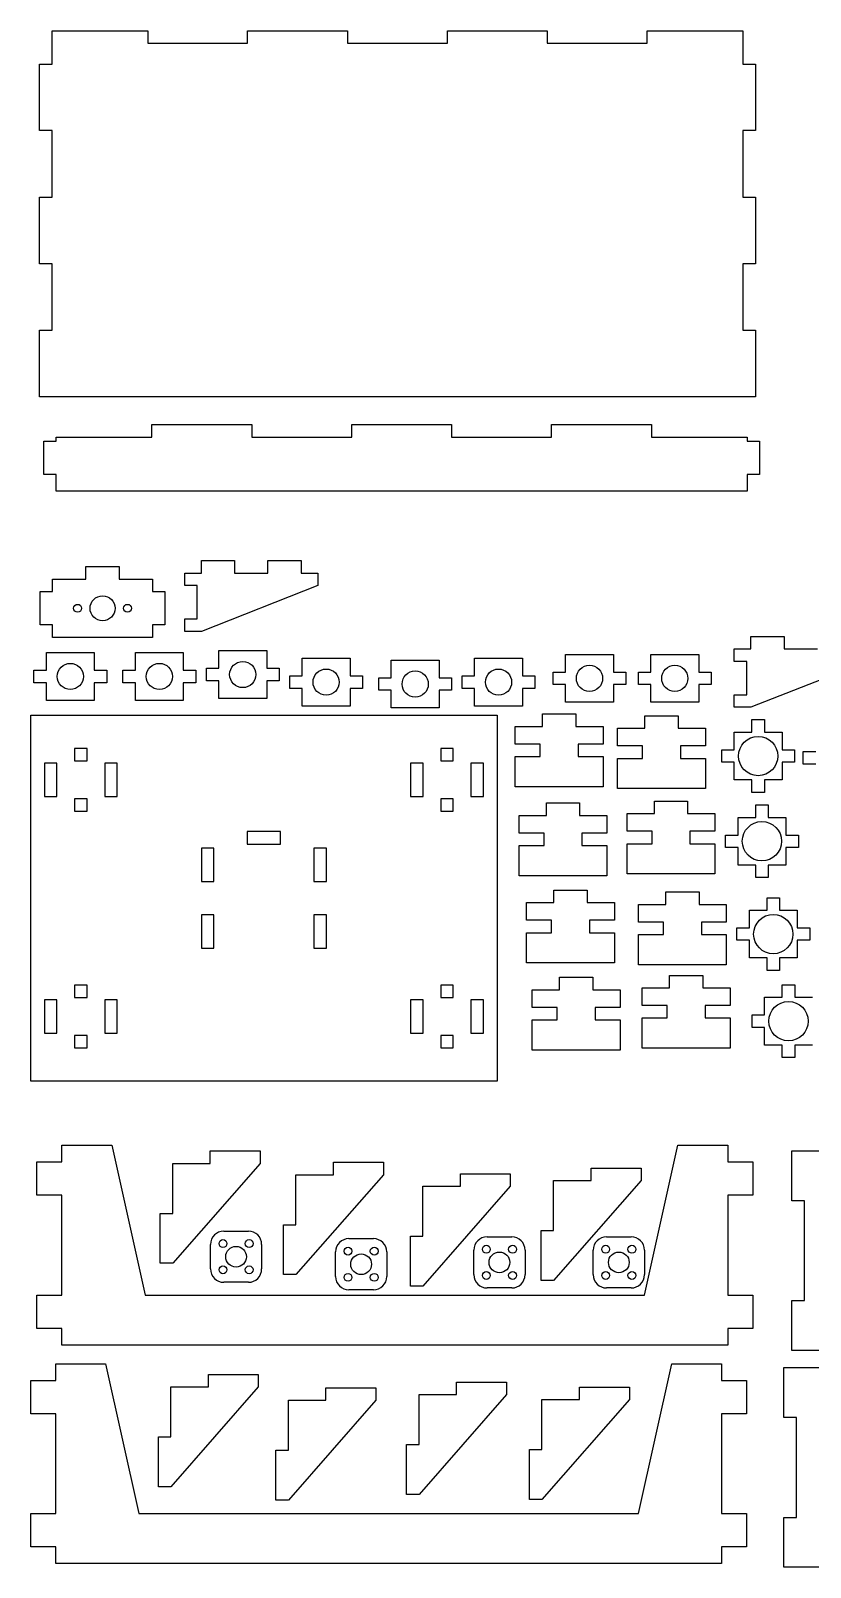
# Model space of a CAD drawing. Extents: x 55 to 996, y 57 to 652.
# Drawn here: x 55 to 352, y 57 to 643 of the extents above; entities that cross this region are included whole.
import ezdxf

# ---------------------------------------------------------------- set-up
doc = ezdxf.new("R2010")
doc.units = 0
doc.layers.add('VISIBLE', color=7, linetype='CONTINUOUS')

msp = doc.modelspace()

# ---------------------------------------------------------------- linework, layer by layer
at = {"layer": 'VISIBLE'}
for p, q in [((63.25, 630.5), (63.25, 643.2)), ((63.25, 643.2), (99.76, 643.2)), ((99.76, 643.2), (99.76, 638.44)), ((137.86, 638.44), (137.86, 643.2)), ((137.86, 643.2), (175.96, 643.2)), ((175.96, 643.2), (175.96, 638.44)), ((214.06, 638.44), (214.06, 643.2)), ((214.06, 643.2), (252.16, 643.2)), ((252.16, 643.2), (252.16, 638.44)), ((290.26, 638.44), (290.26, 643.2)), ((290.26, 643.2), (326.78, 643.2)), ((326.78, 643.2), (326.78, 630.5)), ((99.76, 638.44), (137.86, 638.44)), ((175.96, 638.44), (214.06, 638.44)), ((252.16, 638.44), (290.26, 638.44)), ((58.49, 605.1), (58.49, 630.5)), ((58.49, 630.5), (63.25, 630.5)), ((326.78, 630.5), (331.54, 630.5)), ((331.54, 630.5), (331.54, 605.1)), ((63.25, 605.1), (58.49, 605.1)), ((63.25, 579.7), (63.25, 605.1)), ((331.54, 605.1), (326.78, 605.1)), ((326.78, 605.1), (326.78, 579.7)), ((58.49, 579.7), (63.25, 579.7)), ((58.49, 554.3), (58.49, 579.7)), ((326.78, 579.7), (331.54, 579.7)), ((331.54, 579.7), (331.54, 554.3)), ((63.25, 554.3), (58.49, 554.3)), ((63.25, 528.9), (63.25, 554.3)), ((326.78, 554.3), (326.78, 528.9)), ((331.54, 554.3), (326.78, 554.3)), ((58.49, 503.5), (58.49, 528.9)), ((58.49, 528.9), (63.25, 528.9)), ((326.78, 528.9), (331.54, 528.9)), ((331.54, 528.9), (331.54, 503.5)), ((331.54, 503.5), (58.49, 503.5)), ((101.36, 488.18), (101.36, 492.94)), ((101.36, 492.94), (139.46, 492.94)), ((139.46, 492.94), (139.46, 488.18)), ((177.56, 488.18), (177.56, 492.94)), ((177.56, 492.94), (215.66, 492.94)), ((215.66, 492.94), (215.66, 488.18)), ((253.76, 488.18), (253.76, 492.94)), ((253.76, 492.94), (291.86, 492.94)), ((291.86, 492.94), (291.86, 488.18)), ((60.08, 473.89), (60.08, 486.59)), ((60.08, 486.59), (64.84, 486.59)), ((64.84, 488.18), (101.36, 488.18)), ((64.84, 486.59), (64.84, 488.18)), ((139.46, 488.18), (177.56, 488.18)), ((215.66, 488.18), (253.76, 488.18)), ((291.86, 488.18), (328.37, 488.18)), ((328.37, 488.18), (328.37, 486.59)), ((328.37, 486.59), (333.13, 486.59)), ((333.13, 486.59), (333.13, 473.89)), ((64.84, 473.89), (60.08, 473.89)), ((64.84, 467.54), (64.84, 473.89)), ((328.37, 473.89), (328.37, 467.54)), ((333.13, 473.89), (328.37, 473.89)), ((328.37, 467.54), (64.84, 467.54)), ((120.2, 436.25), (120.2, 441.02)), ((120.2, 441.02), (132.9, 441.02)), ((132.9, 441.02), (132.9, 436.25)), ((145.6, 441.02), (158.3, 441.02)), ((145.6, 436.25), (145.6, 441.02)), ((158.3, 441.02), (158.3, 436.25)), ((63.47, 433.97), (76.17, 433.97)), ((63.47, 429.2), (63.47, 433.97)), ((76.17, 433.97), (76.17, 438.73)), ((76.17, 438.73), (88.87, 438.73)), ((88.87, 438.73), (88.87, 433.97)), ((88.87, 433.97), (101.57, 433.97)), ((101.57, 433.97), (101.57, 429.2)), ((113.85, 431.49), (113.85, 436.25)), ((113.85, 436.25), (120.2, 436.25)), ((132.9, 436.25), (145.6, 436.25)), ((158.3, 436.25), (164.65, 436.25)), ((164.65, 436.25), (164.65, 431.49)), ((58.71, 429.2), (63.47, 429.2)), ((58.71, 416.5), (58.71, 429.2)), ((101.57, 429.2), (106.33, 429.2)), ((106.33, 429.2), (106.33, 416.5)), ((118.61, 431.49), (113.85, 431.49)), ((118.61, 418.79), (118.61, 431.49)), ((164.65, 431.49), (120.2, 414.03)), ((63.47, 416.5), (58.71, 416.5)), ((63.47, 411.74), (63.47, 416.5)), ((101.57, 416.5), (101.57, 411.74)), ((106.33, 416.5), (101.57, 416.5)), ((113.85, 414.03), (113.85, 418.79)), ((113.85, 418.79), (118.61, 418.79)), ((101.57, 411.74), (63.47, 411.74)), ((120.2, 414.03), (113.85, 414.03)), ((329.8, 407.34), (329.8, 412.11)), ((329.8, 412.11), (342.5, 412.11)), ((342.5, 412.11), (342.5, 407.34)), ((61.11, 399.22), (61.11, 405.96)), ((61.11, 405.96), (79.36, 405.96)), ((79.36, 405.96), (79.36, 399.22)), ((95.08, 399.22), (95.08, 405.96)), ((95.08, 405.96), (113.33, 405.96)), ((113.33, 405.96), (113.33, 399.22)), ((126.88, 399.94), (126.88, 406.68)), ((126.88, 406.68), (145.13, 406.68)), ((145.13, 406.68), (145.13, 399.94)), ((259.14, 398.49), (259.14, 405.24)), ((259.14, 405.24), (277.39, 405.24)), ((277.39, 405.24), (277.39, 398.49)), ((291.66, 398.49), (291.66, 405.24)), ((291.66, 405.24), (309.91, 405.24)), ((309.91, 405.24), (309.91, 398.49)), ((323.45, 402.58), (323.45, 407.34)), ((323.45, 407.34), (329.8, 407.34)), ((342.5, 407.34), (355.2, 407.34)), ((56.35, 399.22), (61.11, 399.22)), ((56.35, 394.45), (56.35, 399.22)), ((79.36, 399.22), (84.12, 399.22)), ((84.12, 399.22), (84.12, 394.45)), ((90.31, 399.22), (95.08, 399.22)), ((90.31, 394.45), (90.31, 399.22)), ((113.33, 399.22), (118.09, 399.22)), ((118.09, 399.22), (118.09, 394.45)), ((122.11, 399.94), (126.88, 399.94)), ((122.11, 395.18), (122.11, 399.94)), ((145.13, 399.94), (149.89, 399.94)), ((149.89, 399.94), (149.89, 395.18)), ((158.68, 397.05), (158.68, 403.79)), ((158.68, 403.79), (176.93, 403.79)), ((176.93, 403.79), (176.93, 397.05)), ((192.65, 396.33), (192.65, 403.07)), ((192.65, 403.07), (210.9, 403.07)), ((210.9, 403.07), (210.9, 396.33)), ((224.45, 397.05), (224.45, 403.79)), ((224.45, 403.79), (242.7, 403.79)), ((242.7, 403.79), (242.7, 397.05)), ((328.21, 402.58), (323.45, 402.58)), ((328.21, 389.88), (328.21, 402.58)), ((374.25, 402.58), (329.8, 385.12)), ((61.11, 394.45), (56.35, 394.45)), ((61.11, 387.71), (61.11, 394.45)), ((79.36, 394.45), (79.36, 387.71)), ((84.12, 394.45), (79.36, 394.45)), ((95.08, 394.45), (90.31, 394.45)), ((95.08, 387.71), (95.08, 394.45)), ((113.33, 394.45), (113.33, 387.71)), ((118.09, 394.45), (113.33, 394.45)), ((126.88, 395.18), (122.11, 395.18)), ((126.88, 388.43), (126.88, 395.18)), ((145.13, 395.18), (145.13, 388.43)), ((149.89, 395.18), (145.13, 395.18)), ((153.92, 397.05), (158.68, 397.05)), ((153.92, 392.29), (153.92, 397.05)), ((176.93, 397.05), (181.69, 397.05)), ((181.69, 397.05), (181.69, 392.29)), ((187.88, 396.33), (192.65, 396.33)), ((187.88, 391.56), (187.88, 396.33)), ((210.9, 396.33), (215.66, 396.33)), ((215.66, 396.33), (215.66, 391.56)), ((219.69, 397.05), (224.45, 397.05)), ((219.69, 392.29), (219.69, 397.05)), ((242.7, 397.05), (247.46, 397.05)), ((247.46, 397.05), (247.46, 392.29)), ((254.38, 398.49), (259.14, 398.49)), ((254.38, 393.73), (254.38, 398.49)), ((259.14, 393.73), (254.38, 393.73)), ((259.14, 386.99), (259.14, 393.73)), ((277.39, 398.49), (282.15, 398.49)), ((277.39, 393.73), (277.39, 386.99)), ((282.15, 393.73), (277.39, 393.73)), ((282.15, 398.49), (282.15, 393.73)), ((286.9, 398.49), (291.66, 398.49)), ((286.9, 393.73), (286.9, 398.49)), ((291.66, 393.73), (286.9, 393.73)), ((291.66, 386.99), (291.66, 393.73)), ((309.91, 398.49), (314.68, 398.49)), ((309.91, 393.73), (309.91, 386.99)), ((314.68, 393.73), (309.91, 393.73)), ((314.68, 398.49), (314.68, 393.73)), ((79.36, 387.71), (61.11, 387.71)), ((113.33, 387.71), (95.08, 387.71)), ((145.13, 388.43), (126.88, 388.43)), ((158.68, 392.29), (153.92, 392.29)), ((158.68, 385.54), (158.68, 392.29)), ((176.93, 392.29), (176.93, 385.54)), ((181.69, 392.29), (176.93, 392.29)), ((192.65, 391.56), (187.88, 391.56)), ((192.65, 384.82), (192.65, 391.56)), ((210.9, 391.56), (210.9, 384.82)), ((215.66, 391.56), (210.9, 391.56)), ((224.45, 392.29), (219.69, 392.29)), ((224.45, 385.54), (224.45, 392.29)), ((242.7, 392.29), (242.7, 385.54)), ((247.46, 392.29), (242.7, 392.29)), ((277.39, 386.99), (259.14, 386.99)), ((309.91, 386.99), (291.66, 386.99)), ((323.45, 385.12), (323.45, 389.88)), ((323.45, 389.88), (328.21, 389.88)), ((55.18, 382.08), (232.98, 382.08)), ((55.18, 242.38), (55.18, 382.08)), ((176.93, 385.54), (158.68, 385.54)), ((210.9, 384.82), (192.65, 384.82)), ((242.7, 385.54), (224.45, 385.54)), ((232.98, 382.08), (232.98, 242.38)), ((250.35, 382.54), (263.05, 382.54)), ((250.35, 377.77), (250.35, 382.54)), ((263.05, 382.54), (263.05, 377.77)), ((289.38, 381.81), (302.08, 381.81)), ((289.38, 377.05), (289.38, 381.81)), ((302.08, 381.81), (302.08, 377.05)), ((329.8, 385.12), (323.45, 385.12)), ((239.94, 377.77), (250.35, 377.77)), ((239.94, 371.03), (239.94, 377.77)), ((263.05, 377.77), (273.46, 377.77)), ((273.46, 377.77), (273.46, 371.03)), ((278.97, 377.05), (289.38, 377.05)), ((278.97, 370.31), (278.97, 377.05)), ((302.08, 377.05), (312.49, 377.05)), ((312.49, 377.05), (312.49, 370.31)), ((323.46, 368.86), (323.46, 375.61)), ((323.46, 375.61), (330.21, 375.61)), ((330.21, 375.61), (330.21, 380.37)), ((330.21, 380.37), (334.97, 380.37)), ((334.97, 380.37), (334.97, 375.61)), ((334.97, 375.61), (341.71, 375.61)), ((341.71, 375.61), (341.71, 368.86)), ((76.61, 369.38), (71.84, 369.38)), ((71.84, 369.38), (71.84, 364.62)), ((76.61, 364.62), (76.61, 369.38)), ((216.31, 369.38), (211.54, 369.38)), ((211.54, 369.38), (211.54, 364.62)), ((216.31, 364.62), (216.31, 369.38)), ((249.46, 371.03), (239.94, 371.03)), ((249.46, 366.27), (249.46, 371.03)), ((263.94, 371.03), (263.94, 366.27)), ((273.46, 371.03), (263.94, 371.03)), ((288.49, 370.31), (278.97, 370.31)), ((288.49, 365.54), (288.49, 370.31)), ((302.97, 370.31), (302.97, 365.54)), ((312.49, 370.31), (302.97, 370.31)), ((65.1, 363.73), (60.34, 363.73)), ((60.34, 363.73), (60.34, 351.03)), ((65.1, 351.03), (65.1, 363.73)), ((71.84, 364.62), (76.61, 364.62)), ((83.35, 363.73), (83.35, 351.03)), ((88.11, 363.73), (83.35, 363.73)), ((88.11, 351.03), (88.11, 363.73)), ((200.04, 363.73), (200.04, 351.03)), ((204.8, 363.73), (200.04, 363.73)), ((204.8, 351.03), (204.8, 363.73)), ((211.54, 364.62), (216.31, 364.62)), ((223.05, 363.73), (223.05, 351.03)), ((227.81, 363.73), (223.05, 363.73)), ((227.81, 351.03), (227.81, 363.73)), ((239.94, 354.76), (239.94, 366.27)), ((239.94, 366.27), (249.46, 366.27)), ((263.94, 366.27), (273.46, 366.27)), ((273.46, 366.27), (273.46, 354.76)), ((278.97, 354.04), (278.97, 365.54)), ((278.97, 365.54), (288.49, 365.54)), ((302.97, 365.54), (312.49, 365.54)), ((312.49, 365.54), (312.49, 354.04)), ((318.7, 364.1), (318.7, 368.86)), ((318.7, 368.86), (323.46, 368.86)), ((323.46, 364.1), (318.7, 364.1)), ((323.46, 357.36), (323.46, 364.1)), ((341.71, 368.86), (346.48, 368.86)), ((341.71, 364.1), (341.71, 357.36)), ((346.48, 364.1), (341.71, 364.1)), ((346.48, 368.86), (346.48, 364.1)), ((349.78, 363.38), (349.78, 368.14)), ((349.78, 368.14), (354.54, 368.14)), ((354.54, 363.38), (349.78, 363.38)), ((273.46, 354.76), (239.94, 354.76)), ((312.49, 354.04), (278.97, 354.04)), ((330.21, 357.36), (323.46, 357.36)), ((330.21, 352.59), (330.21, 357.36)), ((334.97, 352.59), (330.21, 352.59)), ((341.71, 357.36), (334.97, 357.36)), ((334.97, 357.36), (334.97, 352.59)), ((60.34, 351.03), (65.1, 351.03)), ((71.84, 350.15), (71.84, 345.38)), ((76.61, 350.15), (71.84, 350.15)), ((76.61, 345.38), (76.61, 350.15)), ((83.35, 351.03), (88.11, 351.03)), ((200.04, 351.03), (204.8, 351.03)), ((216.31, 350.15), (211.54, 350.15)), ((211.54, 350.15), (211.54, 345.38)), ((216.31, 345.38), (216.31, 350.15)), ((223.05, 351.03), (227.81, 351.03)), ((251.8, 348.57), (264.5, 348.57)), ((251.8, 343.8), (251.8, 348.57)), ((264.5, 348.57), (264.5, 343.8)), ((292.99, 349.29), (305.69, 349.29)), ((292.99, 344.53), (292.99, 349.29)), ((305.69, 349.29), (305.69, 344.53)), ((331.65, 343.08), (331.65, 347.84)), ((331.65, 347.84), (336.42, 347.84)), ((336.42, 347.84), (336.42, 343.08)), ((71.84, 345.38), (76.61, 345.38)), ((211.54, 345.38), (216.31, 345.38)), ((241.38, 343.8), (251.8, 343.8)), ((241.38, 337.06), (241.38, 343.8)), ((264.5, 343.8), (274.91, 343.8)), ((274.91, 343.8), (274.91, 337.06)), ((282.58, 344.53), (292.99, 344.53)), ((282.58, 337.78), (282.58, 344.53)), ((305.69, 344.53), (316.1, 344.53)), ((316.1, 344.53), (316.1, 337.78)), ((324.91, 336.34), (324.91, 343.08)), ((324.91, 343.08), (331.65, 343.08)), ((336.42, 343.08), (343.16, 343.08)), ((343.16, 343.08), (343.16, 336.34)), ((137.73, 337.63), (137.73, 332.87)), ((150.43, 337.63), (137.73, 337.63)), ((150.43, 332.87), (150.43, 337.63)), ((250.91, 337.06), (241.38, 337.06)), ((250.91, 332.3), (250.91, 337.06)), ((265.38, 337.06), (265.38, 332.3)), ((274.91, 337.06), (265.38, 337.06)), ((292.1, 337.78), (282.58, 337.78)), ((292.1, 333.02), (292.1, 337.78)), ((306.58, 337.78), (306.58, 333.02)), ((316.1, 337.78), (306.58, 337.78)), ((320.15, 331.58), (320.15, 336.34)), ((320.15, 336.34), (324.91, 336.34)), ((343.16, 336.34), (347.92, 336.34)), ((347.92, 336.34), (347.92, 331.58)), ((120.26, 331.28), (120.26, 318.58)), ((125.03, 331.28), (120.26, 331.28)), ((125.03, 318.58), (125.03, 331.28)), ((137.73, 332.87), (150.43, 332.87)), ((163.13, 331.28), (163.13, 318.58)), ((167.89, 331.28), (163.13, 331.28)), ((167.89, 318.58), (167.89, 331.28)), ((241.38, 320.79), (241.38, 332.3)), ((241.38, 332.3), (250.91, 332.3)), ((265.38, 332.3), (274.91, 332.3)), ((274.91, 332.3), (274.91, 320.79)), ((282.58, 321.51), (282.58, 333.02)), ((282.58, 333.02), (292.1, 333.02)), ((306.58, 333.02), (316.1, 333.02)), ((316.1, 333.02), (316.1, 321.51)), ((324.91, 331.58), (320.15, 331.58)), ((324.91, 324.83), (324.91, 331.58)), ((343.16, 331.58), (343.16, 324.83)), ((347.92, 331.58), (343.16, 331.58)), ((331.65, 324.83), (324.91, 324.83)), ((331.65, 320.07), (331.65, 324.83)), ((343.16, 324.83), (336.42, 324.83)), ((336.42, 324.83), (336.42, 320.07)), ((120.26, 318.58), (125.03, 318.58)), ((163.13, 318.58), (167.89, 318.58)), ((274.91, 320.79), (241.38, 320.79)), ((316.1, 321.51), (282.58, 321.51)), ((336.42, 320.07), (331.65, 320.07)), ((254.69, 315.32), (267.39, 315.32)), ((254.69, 310.56), (254.69, 315.32)), ((267.39, 315.32), (267.39, 310.56)), ((297.33, 314.6), (310.03, 314.6)), ((297.33, 309.84), (297.33, 314.6)), ((310.03, 314.6), (310.03, 309.84)), ((335.99, 307.67), (335.99, 312.43)), ((335.99, 312.43), (340.75, 312.43)), ((340.75, 312.43), (340.75, 307.67)), ((125.03, 305.88), (120.26, 305.88)), ((120.26, 305.88), (120.26, 293.18)), ((125.03, 293.18), (125.03, 305.88)), ((163.13, 305.88), (163.13, 293.18)), ((167.89, 305.88), (163.13, 305.88)), ((167.89, 293.18), (167.89, 305.88)), ((244.27, 310.56), (254.69, 310.56)), ((244.27, 303.81), (244.27, 310.56)), ((267.39, 310.56), (277.8, 310.56)), ((277.8, 310.56), (277.8, 303.81)), ((286.92, 309.84), (297.33, 309.84)), ((286.92, 303.09), (286.92, 309.84)), ((310.03, 309.84), (320.44, 309.84)), ((320.44, 309.84), (320.44, 303.09)), ((329.25, 300.92), (329.25, 307.67)), ((329.25, 307.67), (335.99, 307.67)), ((340.75, 307.67), (347.5, 307.67)), ((347.5, 307.67), (347.5, 300.92)), ((253.8, 303.81), (244.27, 303.81)), ((244.27, 287.55), (244.27, 299.05)), ((244.27, 299.05), (253.8, 299.05)), ((253.8, 299.05), (253.8, 303.81)), ((268.27, 303.81), (268.27, 299.05)), ((277.8, 303.81), (268.27, 303.81)), ((268.27, 299.05), (277.8, 299.05)), ((277.8, 299.05), (277.8, 287.55)), ((296.44, 303.09), (286.92, 303.09)), ((296.44, 298.33), (296.44, 303.09)), ((310.92, 303.09), (310.92, 298.33)), ((320.44, 303.09), (310.92, 303.09)), ((324.48, 296.16), (324.48, 300.92)), ((324.48, 300.92), (329.25, 300.92)), ((347.5, 300.92), (352.26, 300.92)), ((352.26, 300.92), (352.26, 296.16)), ((120.26, 293.18), (125.03, 293.18)), ((163.13, 293.18), (167.89, 293.18)), ((286.92, 286.82), (286.92, 298.33)), ((286.92, 298.33), (296.44, 298.33)), ((310.92, 298.33), (320.44, 298.33)), ((320.44, 298.33), (320.44, 286.82)), ((329.25, 296.16), (324.48, 296.16)), ((329.25, 289.42), (329.25, 296.16)), ((347.5, 296.16), (347.5, 289.42)), ((352.26, 296.16), (347.5, 296.16)), ((277.8, 287.55), (244.27, 287.55)), ((335.99, 289.42), (329.25, 289.42)), ((335.99, 284.66), (335.99, 289.42)), ((347.5, 289.42), (340.75, 289.42)), ((340.75, 289.42), (340.75, 284.66)), ((256.86, 282.07), (269.56, 282.07)), ((256.86, 277.31), (256.86, 282.07)), ((269.56, 282.07), (269.56, 277.31)), ((320.44, 286.82), (286.92, 286.82)), ((298.77, 282.8), (311.47, 282.8)), ((298.77, 278.04), (298.77, 282.8)), ((311.47, 282.8), (311.47, 278.04)), ((340.75, 284.66), (335.99, 284.66)), ((76.61, 279.08), (71.84, 279.08)), ((71.84, 279.08), (71.84, 274.32)), ((76.61, 274.32), (76.61, 279.08)), ((216.31, 279.08), (211.54, 279.08)), ((211.54, 279.08), (211.54, 274.32)), ((216.31, 274.32), (216.31, 279.08)), ((246.44, 277.31), (256.86, 277.31)), ((246.44, 270.57), (246.44, 277.31)), ((269.56, 277.31), (279.97, 277.31)), ((279.97, 277.31), (279.97, 270.57)), ((288.36, 278.04), (298.77, 278.04)), ((288.36, 271.29), (288.36, 278.04)), ((311.47, 278.04), (321.89, 278.04)), ((321.89, 278.04), (321.89, 271.29)), ((341.77, 274.42), (341.77, 279.18)), ((341.77, 279.18), (346.53, 279.18)), ((346.53, 279.18), (346.53, 274.42)), ((60.34, 273.43), (60.34, 260.73)), ((65.1, 273.43), (60.34, 273.43)), ((65.1, 260.73), (65.1, 273.43)), ((71.84, 274.32), (76.61, 274.32)), ((88.11, 273.43), (83.35, 273.43)), ((83.35, 273.43), (83.35, 260.73)), ((88.11, 260.73), (88.11, 273.43)), ((200.04, 273.43), (200.04, 260.73)), ((204.8, 273.43), (200.04, 273.43)), ((204.8, 260.73), (204.8, 273.43)), ((211.54, 274.32), (216.31, 274.32)), ((227.81, 273.43), (223.05, 273.43)), ((223.05, 273.43), (223.05, 260.73)), ((227.81, 260.73), (227.81, 273.43)), ((255.97, 270.57), (246.44, 270.57)), ((255.97, 265.81), (255.97, 270.57)), ((270.44, 270.57), (270.44, 265.81)), ((279.97, 270.57), (270.44, 270.57)), ((297.89, 271.29), (288.36, 271.29)), ((297.89, 266.53), (297.89, 271.29)), ((312.36, 271.29), (312.36, 266.53)), ((321.89, 271.29), (312.36, 271.29)), ((335.03, 267.68), (335.03, 274.42)), ((335.03, 274.42), (341.77, 274.42)), ((346.53, 274.42), (353.28, 274.42)), ((246.44, 254.3), (246.44, 265.81)), ((246.44, 265.81), (255.97, 265.81)), ((270.44, 265.81), (279.97, 265.81)), ((279.97, 265.81), (279.97, 254.3)), ((288.36, 255.02), (288.36, 266.53)), ((288.36, 266.53), (297.89, 266.53)), ((312.36, 266.53), (321.89, 266.53)), ((321.89, 266.53), (321.89, 255.02)), ((330.26, 262.92), (330.26, 267.68)), ((330.26, 267.68), (335.03, 267.68)), ((60.34, 260.73), (65.1, 260.73)), ((76.61, 259.85), (71.84, 259.85)), ((71.84, 259.85), (71.84, 255.08)), ((76.61, 255.08), (76.61, 259.85)), ((83.35, 260.73), (88.11, 260.73)), ((200.04, 260.73), (204.8, 260.73)), ((211.54, 259.85), (211.54, 255.08)), ((216.31, 259.85), (211.54, 259.85)), ((216.31, 255.08), (216.31, 259.85)), ((223.05, 260.73), (227.81, 260.73)), ((335.03, 262.92), (330.26, 262.92)), ((335.03, 256.17), (335.03, 262.92)), ((71.84, 255.08), (76.61, 255.08)), ((211.54, 255.08), (216.31, 255.08)), ((279.97, 254.3), (246.44, 254.3)), ((321.89, 255.02), (288.36, 255.02)), ((341.77, 256.17), (335.03, 256.17)), ((341.77, 251.41), (341.77, 256.17)), ((353.28, 256.17), (346.53, 256.17)), ((346.53, 256.17), (346.53, 251.41)), ((346.53, 251.41), (341.77, 251.41)), ((232.98, 242.38), (55.18, 242.38)), ((67.04, 217.94), (86.09, 217.94)), ((67.04, 211.59), (67.04, 217.94)), ((86.09, 217.94), (98.79, 160.79)), ((289.29, 160.79), (301.99, 217.94)), ((301.99, 217.94), (321.04, 217.94)), ((321.04, 217.94), (321.04, 211.59)), ((57.51, 198.89), (57.51, 211.59)), ((57.51, 211.59), (67.04, 211.59)), ((123.59, 215.8), (142.64, 215.8)), ((123.59, 211.03), (123.59, 215.8)), ((142.64, 215.8), (142.64, 211.03)), ((170.57, 211.46), (189.62, 211.46)), ((170.57, 206.7), (170.57, 211.46)), ((189.62, 211.46), (189.62, 206.7)), ((321.04, 211.59), (330.56, 211.59)), ((330.56, 211.59), (330.56, 198.89)), ((345.46, 215.83), (364.51, 215.83)), ((345.46, 196.78), (345.46, 215.83)), ((109.31, 191.98), (109.31, 211.03)), ((109.31, 211.03), (123.59, 211.03)), ((142.64, 211.03), (109.31, 172.93)), ((156.29, 187.65), (156.29, 206.7)), ((156.29, 206.7), (170.57, 206.7)), ((189.62, 206.7), (156.29, 168.6)), ((219, 207.12), (238.05, 207.12)), ((219, 202.36), (219, 207.12)), ((238.05, 207.12), (238.05, 202.36)), ((268.87, 209.29), (287.92, 209.29)), ((268.87, 204.53), (268.87, 209.29)), ((287.92, 209.29), (287.92, 204.53)), ((204.71, 183.31), (204.71, 202.36)), ((204.71, 202.36), (219, 202.36)), ((238.05, 202.36), (204.71, 164.26)), ((254.58, 185.48), (254.58, 204.53)), ((254.58, 204.53), (268.87, 204.53)), ((287.92, 204.53), (254.58, 166.43)), ((67.04, 198.89), (57.51, 198.89)), ((67.04, 160.79), (67.04, 198.89)), ((330.56, 198.89), (321.04, 198.89)), ((321.04, 198.89), (321.04, 160.79)), ((350.23, 196.78), (345.46, 196.78)), ((350.23, 158.68), (350.23, 196.78)), ((104.54, 191.98), (109.31, 191.98)), ((104.54, 172.93), (104.54, 191.98)), ((151.52, 187.65), (156.29, 187.65)), ((151.52, 168.6), (151.52, 187.65)), ((128.77, 185.22), (138.13, 185.22)), ((176.47, 182.33), (185.83, 182.33)), ((199.95, 183.31), (204.71, 183.31)), ((199.95, 164.26), (199.95, 183.31)), ((229.23, 183.05), (238.59, 183.05)), ((249.82, 185.48), (254.58, 185.48)), ((249.82, 166.43), (249.82, 185.48)), ((274.76, 183.05), (284.13, 183.05)), ((123.69, 170.77), (123.69, 180.14)), ((143.21, 180.14), (143.21, 170.77)), ((171.39, 167.88), (171.39, 177.25)), ((190.91, 177.25), (190.91, 167.88)), ((224.15, 168.6), (224.15, 177.97)), ((243.67, 177.97), (243.67, 168.6)), ((269.68, 168.6), (269.68, 177.97)), ((289.21, 177.97), (289.21, 168.6)), ((109.31, 172.93), (104.54, 172.93)), ((138.13, 165.69), (128.77, 165.69)), ((156.29, 168.6), (151.52, 168.6)), ((204.71, 164.26), (199.95, 164.26)), ((254.58, 166.43), (249.82, 166.43)), ((57.51, 148.09), (57.51, 160.79)), ((57.51, 160.79), (67.04, 160.79)), ((98.79, 160.79), (289.29, 160.79)), ((185.83, 162.8), (176.47, 162.8)), ((238.59, 163.52), (229.23, 163.52)), ((284.13, 163.52), (274.76, 163.52)), ((321.04, 160.79), (330.56, 160.79)), ((330.56, 160.79), (330.56, 148.09)), ((345.46, 139.63), (345.46, 158.68)), ((345.46, 158.68), (350.23, 158.68)), ((67.04, 148.09), (57.51, 148.09)), ((67.04, 141.74), (67.04, 148.09)), ((321.04, 148.09), (321.04, 141.74)), ((330.56, 148.09), (321.04, 148.09)), ((321.04, 141.74), (67.04, 141.74)), ((364.51, 139.63), (345.46, 139.63)), ((64.65, 134.58), (83.7, 134.58)), ((64.65, 128.23), (64.65, 134.58)), ((83.7, 134.58), (96.4, 77.43)), ((122.87, 130.51), (141.92, 130.51)), ((122.87, 125.75), (122.87, 130.51)), ((141.92, 130.51), (141.92, 125.75)), ((286.9, 77.43), (299.6, 134.58)), ((299.6, 134.58), (318.65, 134.58)), ((318.65, 134.58), (318.65, 128.23)), ((342.44, 133.15), (361.49, 133.15)), ((342.44, 114.1), (342.44, 133.15)), ((55.13, 115.53), (55.13, 128.23)), ((55.13, 128.23), (64.65, 128.23)), ((108.58, 106.7), (108.58, 125.75)), ((108.58, 125.75), (122.87, 125.75)), ((141.92, 125.75), (108.58, 87.65)), ((167.68, 125.45), (186.73, 125.45)), ((167.68, 120.69), (167.68, 125.45)), ((186.73, 125.45), (186.73, 120.69)), ((217.55, 127.62), (236.6, 127.62)), ((217.55, 122.86), (217.55, 127.62)), ((236.6, 127.62), (236.6, 122.86)), ((264.42, 125.67), (283.47, 125.67)), ((264.42, 120.91), (264.42, 125.67)), ((283.47, 125.67), (283.47, 120.91)), ((318.65, 128.23), (328.18, 128.23)), ((328.18, 128.23), (328.18, 115.53)), ((153.39, 101.64), (153.39, 120.69)), ((153.39, 120.69), (167.68, 120.69)), ((186.73, 120.69), (153.39, 82.59)), ((203.26, 103.81), (203.26, 122.86)), ((203.26, 122.86), (217.55, 122.86)), ((236.6, 122.86), (203.26, 84.76)), ((250.14, 101.86), (250.14, 120.91)), ((250.14, 120.91), (264.42, 120.91)), ((283.47, 120.91), (250.14, 82.81)), ((64.65, 115.53), (55.13, 115.53)), ((64.65, 77.43), (64.65, 115.53)), ((328.18, 115.53), (318.65, 115.53)), ((318.65, 115.53), (318.65, 77.43)), ((347.21, 114.1), (342.44, 114.1)), ((347.21, 76), (347.21, 114.1)), ((103.82, 106.7), (108.58, 106.7)), ((103.82, 87.65), (103.82, 106.7)), ((148.63, 101.64), (153.39, 101.64)), ((148.63, 82.59), (148.63, 101.64)), ((198.5, 103.81), (203.26, 103.81)), ((198.5, 84.76), (198.5, 103.81)), ((245.37, 101.86), (250.14, 101.86)), ((245.37, 82.81), (245.37, 101.86)), ((108.58, 87.65), (103.82, 87.65)), ((153.39, 82.59), (148.63, 82.59)), ((203.26, 84.76), (198.5, 84.76)), ((250.14, 82.81), (245.37, 82.81)), ((55.13, 64.73), (55.13, 77.43)), ((55.13, 77.43), (64.65, 77.43)), ((96.4, 77.43), (286.9, 77.43)), ((318.65, 77.43), (328.18, 77.43)), ((328.18, 77.43), (328.18, 64.73)), ((342.44, 56.95), (342.44, 76)), ((342.44, 76), (347.21, 76)), ((64.65, 64.73), (55.13, 64.73)), ((64.65, 58.38), (64.65, 64.73)), ((318.65, 64.73), (318.65, 58.38)), ((328.18, 64.73), (318.65, 64.73)), ((318.65, 58.38), (64.65, 58.38)), ((361.49, 56.95), (342.44, 56.95))]:
    msp.add_line(p, q, dxfattribs=at)
for centre, radius in [((72.99, 422.85), 1.5), ((82.52, 422.85), 4.76), ((92.04, 422.85), 1.5), ((70.23, 396.84), 5), ((104.2, 396.84), 5), ((136, 397.56), 5), ((167.8, 394.67), 5), ((201.77, 393.94), 5), ((233.57, 394.67), 5), ((268.26, 396.11), 5), ((300.79, 396.11), 5), ((332.59, 366.48), 7.5), ((334.03, 333.96), 7.5), ((338.37, 298.54), 7.5), ((344.15, 265.3), 7.5), ((128.45, 180.45), 1.5), ((138.45, 180.45), 1.5), ((133.45, 175.45), 3.95), ((176.15, 177.56), 1.5), ((181.15, 172.56), 3.95), ((186.15, 177.56), 1.5), ((228.91, 178.29), 1.5), ((233.91, 173.29), 3.95), ((238.91, 178.29), 1.5), ((274.44, 178.29), 1.5), ((279.44, 173.29), 3.95), ((284.44, 178.29), 1.5), ((128.45, 170.45), 1.5), ((138.45, 170.45), 1.5), ((176.15, 167.56), 1.5), ((186.15, 167.56), 1.5), ((228.91, 168.29), 1.5), ((238.91, 168.29), 1.5), ((274.44, 168.29), 1.5), ((284.44, 168.29), 1.5)]:
    msp.add_circle(centre, radius, dxfattribs=at)
for centre, start, end in [((128.77, 180.14), 90, 180), ((138.13, 180.14), 0, 90), ((176.47, 177.25), 90, 180), ((185.83, 177.25), 0, 90), ((229.23, 177.97), 90, 180), ((238.59, 177.97), 0, 90), ((274.76, 177.97), 90, 180), ((284.13, 177.97), 0, 90), ((128.77, 170.77), 180, 270), ((138.13, 170.77), 270, 0), ((176.47, 167.88), 180, 270), ((185.83, 167.88), 270, 0), ((229.23, 168.6), 180, 270), ((238.59, 168.6), 270, 0), ((274.76, 168.6), 180, 270), ((284.13, 168.6), 270, 0)]:
    msp.add_arc(centre, 5.08, start, end, dxfattribs=at)

doc.saveas('drawing.dxf')
